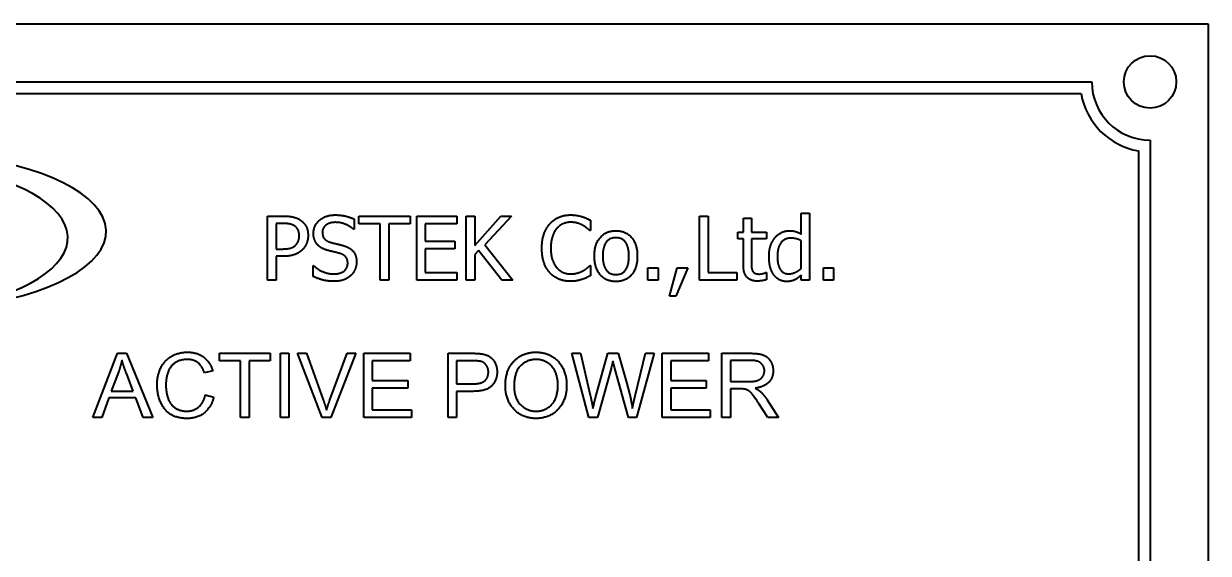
# Model space of a CAD drawing. Header units: millimetres. Extents: x 0 to 715, y 0 to 297.
# Drawn here: x 613.1 to 714.8, y 190.7 to 236.2 of the extents above; entities that cross this region are included whole.
import ezdxf

# ---------------------------------------------------------------- set-up
doc = ezdxf.new("R2010")
doc.units = ezdxf.units.MM
doc.layers.add('가시적인 것(ISO)', color=3, linetype='Continuous', lineweight=40)

msp = doc.modelspace()

# ---------------------------------------------------------------- linework, layer by layer
at = {"layer": '가시적인 것(ISO)'}
for p, q in [((554.816, 236.196), (714.816, 236.196)), ((714.816, 236.196), (714.816, 116.196)), ((564.816, 231.196), (704.816, 231.196)), ((565.732, 230.196), (703.9, 230.196)), ((709.816, 226.196), (709.816, 126.196)), ((708.816, 225.28), (708.816, 127.113)), ((634.078, 219.679), (635.459, 219.679)), ((634.078, 214.179), (634.078, 219.679)), ((641.9, 219.028), (641.9, 219.679)), ((641.9, 219.679), (646.321, 219.679)), ((646.321, 219.679), (646.321, 219.028)), ((646.878, 214.179), (646.878, 219.679)), ((646.878, 219.679), (650.319, 219.679)), ((650.319, 219.679), (650.319, 219.028)), ((651.122, 214.179), (651.122, 219.679)), ((651.122, 219.679), (651.852, 219.679)), ((651.852, 219.679), (651.852, 217.151)), ((651.852, 217.151), (654.108, 219.679)), ((654.999, 219.679), (652.722, 217.223)), ((654.108, 219.679), (654.999, 219.679)), ((671.16, 214.179), (671.16, 219.679)), ((671.16, 219.679), (671.891, 219.679)), ((671.891, 219.679), (671.891, 214.829)), ((679.878, 218.141), (679.878, 219.924)), ((679.878, 219.924), (680.574, 219.924)), ((680.574, 219.924), (680.574, 214.179)), ((634.809, 219.046), (634.809, 216.853)), ((635.415, 219.046), (634.809, 219.046)), ((641.503, 219.42), (641.503, 218.546)), ((643.745, 219.028), (641.9, 219.028)), ((643.745, 214.179), (643.745, 219.028)), ((646.321, 219.028), (644.476, 219.028)), ((644.476, 219.028), (644.476, 214.179)), ((650.319, 219.028), (647.609, 219.028)), ((647.609, 219.028), (647.609, 217.521)), ((661.792, 219.313), (661.792, 218.431)), ((674.913, 218.306), (674.913, 219.491)), ((674.913, 219.491), (675.609, 219.491)), ((675.609, 219.491), (675.609, 218.306)), ((641.503, 218.546), (641.45, 218.546)), ((661.792, 218.431), (661.734, 218.431)), ((674.445, 217.731), (674.445, 218.306)), ((674.445, 218.306), (674.913, 218.306)), ((674.913, 217.731), (674.445, 217.731)), ((674.913, 215.444), (674.913, 217.731)), ((675.609, 218.306), (676.888, 218.306)), ((675.609, 217.731), (675.609, 215.765)), ((676.888, 217.731), (675.609, 217.731)), ((676.888, 218.306), (676.888, 217.731)), ((634.809, 216.853), (635.308, 216.853)), ((647.609, 217.521), (650.136, 217.521)), ((647.609, 216.871), (647.609, 214.829)), ((650.136, 216.871), (647.609, 216.871)), ((650.136, 217.521), (650.136, 216.871)), ((652.173, 216.737), (651.852, 216.376)), ((654.183, 214.179), (652.173, 216.737)), ((652.722, 217.223), (655.133, 214.179)), ((679.878, 215.181), (679.878, 217.566)), ((635.428, 216.229), (634.809, 216.229)), ((634.809, 216.229), (634.809, 214.179)), ((651.852, 216.376), (651.852, 214.179)), ((637.978, 214.508), (637.978, 215.427)), ((637.978, 215.427), (638.031, 215.427)), ((647.609, 214.829), (650.319, 214.829)), ((650.319, 214.829), (650.319, 214.179)), ((661.738, 215.427), (661.792, 215.427)), ((661.792, 215.427), (661.792, 214.553)), ((666.721, 214.179), (666.721, 215.23)), ((666.721, 215.23), (667.604, 215.23)), ((667.604, 215.23), (667.604, 214.179)), ((668.584, 212.81), (669.235, 215.23)), ((670.158, 215.23), (669.124, 212.81)), ((669.235, 215.23), (670.158, 215.23)), ((671.891, 214.829), (674.347, 214.829)), ((674.347, 214.829), (674.347, 214.179)), ((676.848, 214.838), (676.888, 214.838)), ((676.888, 214.838), (676.888, 214.214)), ((679.878, 214.179), (679.878, 214.598)), ((681.777, 214.179), (681.777, 215.23)), ((681.777, 215.23), (682.66, 215.23)), ((682.66, 215.23), (682.66, 214.179)), ((634.809, 214.179), (634.078, 214.179)), ((644.476, 214.179), (643.745, 214.179)), ((650.319, 214.179), (646.878, 214.179)), ((651.852, 214.179), (651.122, 214.179)), ((655.133, 214.179), (654.183, 214.179)), ((667.604, 214.179), (666.721, 214.179)), ((674.347, 214.179), (671.16, 214.179)), ((680.574, 214.179), (679.878, 214.179)), ((682.66, 214.179), (681.777, 214.179)), ((669.124, 212.81), (668.584, 212.81)), ((619.084, 202.4), (621.196, 207.9)), ((621.196, 207.9), (621.984, 207.9)), ((621.984, 207.9), (624.231, 202.4)), ((629.949, 207.25), (629.949, 207.9)), ((629.949, 207.9), (634.309, 207.9)), ((634.309, 207.9), (634.309, 207.25)), ((635.181, 202.4), (635.181, 207.9)), ((635.181, 207.9), (635.911, 207.9)), ((635.911, 207.9), (635.911, 202.4)), ((638.757, 202.4), (636.632, 207.9)), ((636.632, 207.9), (637.42, 207.9)), ((637.42, 207.9), (638.849, 203.904)), ((639.432, 203.904), (640.92, 207.9)), ((641.662, 207.9), (639.507, 202.4)), ((640.92, 207.9), (641.662, 207.9)), ((642.333, 202.4), (642.333, 207.9)), ((642.333, 207.9), (646.315, 207.9)), ((646.315, 207.9), (646.315, 207.25)), ((649.577, 202.4), (649.577, 207.9)), ((649.577, 207.9), (651.652, 207.9)), ((661.641, 202.4), (660.183, 207.9)), ((660.183, 207.9), (660.929, 207.9)), ((660.929, 207.9), (661.767, 204.294)), ((662.249, 204.185), (663.293, 207.9)), ((663.293, 207.9), (664.173, 207.9)), ((664.173, 207.9), (664.962, 205.116)), ((665.662, 204.366), (666.521, 207.9)), ((667.255, 207.9), (665.754, 202.4)), ((666.521, 207.9), (667.255, 207.9)), ((667.951, 202.4), (667.951, 207.9)), ((667.951, 207.9), (671.933, 207.9)), ((671.933, 207.9), (671.933, 207.25)), ((673.073, 202.4), (673.073, 207.9)), ((673.073, 207.9), (675.513, 207.9)), ((629.371, 206.395), (628.654, 206.223)), ((631.76, 207.25), (629.949, 207.25)), ((631.76, 202.4), (631.76, 207.25)), ((634.309, 207.25), (632.49, 207.25)), ((632.49, 207.25), (632.49, 202.4)), ((646.315, 207.25), (643.062, 207.25)), ((643.062, 207.25), (643.062, 205.569)), ((650.306, 207.25), (650.306, 205.284)), ((651.715, 207.25), (650.306, 207.25)), ((663.553, 206.592), (662.392, 202.4)), ((665.041, 202.4), (663.893, 206.592)), ((671.933, 207.25), (668.68, 207.25)), ((668.68, 207.25), (668.68, 205.569)), ((673.803, 207.292), (673.803, 205.472)), ((675.542, 207.292), (673.803, 207.292)), ((621.276, 206.269), (620.668, 204.655)), ((622.538, 204.655), (621.959, 206.181)), ((643.062, 205.569), (646.11, 205.569)), ((646.11, 205.569), (646.11, 204.919)), ((668.68, 205.569), (671.728, 205.569)), ((671.728, 205.569), (671.728, 204.919)), ((673.803, 205.472), (675.366, 205.472)), ((620.668, 204.655), (622.538, 204.655)), ((643.062, 204.919), (643.062, 203.049)), ((646.11, 204.919), (643.062, 204.919)), ((650.306, 205.284), (651.727, 205.284)), ((651.719, 204.634), (650.306, 204.634)), ((650.306, 204.634), (650.306, 202.4)), ((668.68, 204.919), (668.68, 203.049)), ((671.728, 204.919), (668.68, 204.919)), ((674.645, 204.843), (673.803, 204.843)), ((673.803, 204.843), (673.803, 202.4)), ((620.459, 204.064), (619.855, 202.4)), ((622.764, 204.064), (620.459, 204.064)), ((623.401, 202.4), (622.764, 204.064)), ((628.734, 204.332), (629.463, 204.148)), ((677.005, 202.4), (676.276, 203.544)), ((676.963, 203.896), (677.915, 202.4)), ((619.855, 202.4), (619.084, 202.4)), ((624.231, 202.4), (623.401, 202.4)), ((632.49, 202.4), (631.76, 202.4)), ((635.911, 202.4), (635.181, 202.4)), ((639.507, 202.4), (638.757, 202.4)), ((646.441, 202.4), (642.333, 202.4)), ((643.062, 203.049), (646.441, 203.049)), ((646.441, 203.049), (646.441, 202.4)), ((650.306, 202.4), (649.577, 202.4)), ((662.392, 202.4), (661.641, 202.4)), ((665.754, 202.4), (665.041, 202.4)), ((672.059, 202.4), (667.951, 202.4)), ((668.68, 203.049), (672.059, 203.049)), ((672.059, 203.049), (672.059, 202.4)), ((673.803, 202.4), (673.073, 202.4)), ((677.915, 202.4), (677.005, 202.4))]:
    msp.add_line(p, q, dxfattribs=at)
msp.add_circle((709.816, 231.196), 2.25, dxfattribs=at)
for radius, start, end in [(5, 180, 270), (6, 189.59407, 260.40593)]:
    msp.add_arc((709.816, 231.196), radius, start, end, dxfattribs=at)
for centre, major_axis, ratio, start_param, end_param in [((603.124, 218.353), (-17.101, 0), 0.3942601, 1.9462528, 5.8376072), ((601.091, 217.817), (15.843, 0), 0.4069905, 5.2588489, 8.8617991)]:
    msp.add_ellipse(centre, major_axis=major_axis, ratio=ratio, start_param=start_param, end_param=end_param, dxfattribs=at)
for points in [[(635.459, 219.679), (635.95, 219.679), (636.636, 219.518), (636.899, 219.335)], [(638.018, 218.203), (638.018, 218.872), (639.061, 219.777), (639.867, 219.777)], [(639.867, 219.777), (640.331, 219.777), (641.151, 219.594), (641.503, 219.42)], [(658.306, 219.019), (658.636, 219.389), (659.536, 219.777), (660.094, 219.777)], [(660.094, 219.777), (660.37, 219.777), (660.856, 219.696), (661.061, 219.634)], [(661.061, 219.634), (661.239, 219.576), (661.609, 219.411), (661.792, 219.313)], [(636.395, 218.836), (636.222, 218.952), (635.758, 219.046), (635.415, 219.046)], [(636.792, 217.998), (636.792, 218.284), (636.596, 218.702), (636.395, 218.836)], [(636.899, 219.335), (637.207, 219.126), (637.554, 218.48), (637.554, 218.021)], [(639.916, 219.144), (639.408, 219.144), (638.78, 218.667), (638.78, 218.279)], [(641.45, 218.546), (641.187, 218.787), (640.367, 219.144), (639.916, 219.144)], [(657.62, 216.924), (657.62, 217.615), (657.972, 218.64), (658.306, 219.019)], [(660.089, 219.153), (659.737, 219.153), (659.109, 218.863), (658.872, 218.587)], [(661.114, 218.89), (660.905, 219.006), (660.41, 219.153), (660.089, 219.153)], [(661.734, 218.431), (661.636, 218.52), (661.333, 218.769), (661.114, 218.89)], [(636.48, 217.183), (636.645, 217.348), (636.792, 217.735), (636.792, 217.998)], [(637.554, 218.021), (637.554, 217.664), (637.3, 217.022), (637.073, 216.799)], [(638.374, 217.209), (638.205, 217.392), (638.018, 217.882), (638.018, 218.203)], [(638.78, 218.279), (638.78, 217.931), (639.15, 217.517), (639.498, 217.423)], [(658.872, 218.587), (658.641, 218.306), (658.382, 217.455), (658.382, 216.924)], [(662.126, 216.242), (662.126, 217.276), (663.142, 218.422), (663.971, 218.422)], [(663.971, 217.824), (663.432, 217.824), (662.844, 217.044), (662.844, 216.242)], [(663.971, 218.422), (664.809, 218.422), (665.812, 217.281), (665.812, 216.242)], [(665.094, 216.242), (665.094, 217.044), (664.51, 217.824), (663.971, 217.824)], [(677.115, 216.211), (677.115, 216.755), (677.396, 217.548), (677.641, 217.847)], [(677.641, 217.847), (677.868, 218.114), (678.506, 218.422), (678.858, 218.422)], [(678.974, 217.784), (678.439, 217.784), (677.833, 216.982), (677.833, 216.224)], [(678.858, 218.422), (679.165, 218.422), (679.624, 218.284), (679.878, 218.141)], [(679.878, 217.566), (679.62, 217.691), (679.21, 217.784), (678.974, 217.784)], [(635.308, 216.853), (635.754, 216.853), (636.302, 216.995), (636.48, 217.183)], [(637.073, 216.799), (636.788, 216.519), (636.017, 216.229), (635.428, 216.229)], [(639.284, 216.724), (638.998, 216.799), (638.548, 217.027), (638.374, 217.209)], [(640.277, 216.474), (640.023, 216.545), (639.6, 216.643), (639.284, 216.724)], [(639.498, 217.423), (639.729, 217.361), (640.402, 217.2), (640.625, 217.134)], [(640.625, 217.134), (641.191, 216.96), (641.717, 216.26), (641.717, 215.747)], [(658.311, 214.803), (657.981, 215.159), (657.62, 216.229), (657.62, 216.924)], [(658.382, 216.924), (658.382, 216.358), (658.654, 215.542), (658.89, 215.262)], [(639.729, 214.713), (640.335, 214.713), (640.955, 215.217), (640.955, 215.632)], [(640.955, 215.632), (640.955, 215.961), (640.63, 216.371), (640.277, 216.474)], [(641.717, 215.747), (641.717, 215.422), (641.454, 214.798), (641.218, 214.58)], [(663.971, 214.063), (663.111, 214.063), (662.126, 215.235), (662.126, 216.242)], [(662.844, 216.242), (662.844, 215.462), (663.432, 214.66), (663.971, 214.66)], [(665.812, 216.242), (665.812, 215.199), (664.809, 214.063), (663.971, 214.063)], [(663.971, 214.66), (664.506, 214.66), (665.094, 215.449), (665.094, 216.242)], [(675.609, 215.765), (675.609, 215.453), (675.631, 215.11), (675.707, 214.963)], [(677.538, 214.615), (677.338, 214.887), (677.115, 215.69), (677.115, 216.211)], [(677.833, 216.224), (677.833, 215.493), (678.296, 214.722), (678.809, 214.722)], [(638.031, 215.427), (638.392, 215.088), (639.306, 214.713), (639.729, 214.713)], [(641.218, 214.58), (640.955, 214.339), (640.286, 214.081), (639.783, 214.081)], [(660.08, 214.081), (659.545, 214.081), (658.641, 214.442), (658.311, 214.803)], [(658.89, 215.262), (659.122, 214.99), (659.741, 214.713), (660.089, 214.713)], [(660.089, 214.713), (660.406, 214.713), (660.945, 214.869), (661.154, 214.985)], [(661.792, 214.553), (661.609, 214.468), (661.288, 214.312), (661.061, 214.241)], [(661.154, 214.985), (661.355, 215.101), (661.654, 215.342), (661.738, 215.427)], [(676.117, 214.098), (675.551, 214.098), (674.913, 214.745), (674.913, 215.444)], [(675.707, 214.963), (675.769, 214.834), (676.05, 214.705), (676.29, 214.705)], [(676.29, 214.705), (676.46, 214.705), (676.776, 214.807), (676.848, 214.838)], [(678.648, 214.063), (678.31, 214.063), (677.739, 214.343), (677.538, 214.615)], [(678.809, 214.722), (679.081, 214.722), (679.633, 214.972), (679.878, 215.181)], [(679.878, 214.598), (679.718, 214.464), (679.482, 214.286), (679.321, 214.21)], [(639.783, 214.081), (639.186, 214.081), (638.348, 214.33), (637.978, 214.508)], [(661.061, 214.241), (660.82, 214.161), (660.41, 214.081), (660.08, 214.081)], [(676.888, 214.214), (676.692, 214.161), (676.29, 214.098), (676.117, 214.098)], [(679.321, 214.21), (679.174, 214.138), (678.858, 214.063), (678.648, 214.063)], [(624.6, 205.191), (624.6, 206.051), (625.258, 207.334), (626.47, 207.996), (627.199, 207.996)], [(627.199, 207.996), (628.025, 207.996), (629.149, 207.153), (629.371, 206.395)], [(651.652, 207.9), (652.201, 207.9), (652.49, 207.845)], [(652.49, 207.845), (652.897, 207.778), (653.442, 207.401), (653.777, 206.717), (653.777, 206.307)], [(654.486, 205.078), (654.486, 206.449), (655.957, 207.996), (657.118, 207.996)], [(657.118, 207.996), (657.881, 207.996), (659.105, 207.267), (659.747, 205.967), (659.747, 205.141)], [(675.513, 207.9), (676.247, 207.9), (677.014, 207.602), (677.471, 206.851), (677.471, 206.399)], [(621.574, 207.321), (621.465, 206.793), (621.276, 206.269)], [(621.959, 206.181), (621.699, 206.877), (621.574, 207.321)], [(627.183, 207.371), (626.55, 207.371), (625.694, 206.763), (625.351, 205.741), (625.351, 205.196)], [(628.654, 206.223), (628.461, 206.822), (627.736, 207.371), (627.183, 207.371)], [(652.394, 207.199), (652.209, 207.25), (651.715, 207.25)], [(653.027, 206.286), (653.027, 206.629), (652.679, 207.124), (652.394, 207.199)], [(657.122, 207.371), (656.351, 207.371), (655.236, 206.311), (655.236, 205.07)], [(658.996, 205.15), (658.996, 205.82), (658.544, 206.822), (657.667, 207.371), (657.122, 207.371)], [(663.717, 207.237), (663.624, 206.86), (663.553, 206.592)], [(663.893, 206.592), (663.742, 207.116), (663.717, 207.237)], [(675.366, 205.472), (675.865, 205.472), (676.427, 205.678), (676.72, 206.135), (676.72, 206.399)], [(676.72, 206.399), (676.72, 206.789), (676.154, 207.292), (675.542, 207.292)], [(677.471, 206.399), (677.471, 205.812), (676.712, 205.011), (675.924, 204.902)], [(653.777, 206.307), (653.777, 205.606), (652.884, 204.634), (651.719, 204.634)], [(651.727, 205.284), (652.436, 205.284), (653.027, 205.808), (653.027, 206.286)], [(627.187, 202.307), (626.298, 202.307), (625.183, 203.033), (624.6, 204.403), (624.6, 205.191)], [(625.351, 205.196), (625.351, 204.496), (625.761, 203.448), (626.621, 202.932), (627.124, 202.932)], [(657.118, 202.307), (656.338, 202.307), (655.114, 203.058), (654.486, 204.353), (654.486, 205.078)], [(655.236, 205.07), (655.236, 204.076), (656.305, 202.932), (657.114, 202.932)], [(657.114, 202.932), (657.936, 202.932), (658.996, 204.085), (658.996, 205.15)], [(659.747, 205.141), (659.747, 204.307), (659.072, 202.986), (657.831, 202.307), (657.118, 202.307)], [(664.962, 205.116), (665.251, 204.081), (665.389, 203.167)], [(665.389, 203.167), (665.494, 203.691), (665.662, 204.366)], [(675.052, 204.818), (674.926, 204.843), (674.645, 204.843)], [(676.276, 203.544), (675.957, 204.039), (675.547, 204.563), (675.22, 204.776), (675.052, 204.818)], [(675.924, 204.902), (676.209, 204.764), (676.36, 204.63)], [(676.36, 204.63), (676.678, 204.336), (676.963, 203.896)], [(627.124, 202.932), (627.736, 202.932), (628.583, 203.636), (628.734, 204.332)], [(629.463, 204.148), (629.233, 203.251), (628.046, 202.307), (627.187, 202.307)], [(638.849, 203.904), (639.021, 203.427), (639.138, 203.007)], [(639.138, 203.007), (639.264, 203.456), (639.432, 203.904)], [(661.767, 204.294), (661.901, 203.728), (662.002, 203.167)], [(662.002, 203.167), (662.212, 204.051), (662.249, 204.185)]]:
    msp.add_open_spline(points, degree=2, dxfattribs=at)

doc.saveas('drawing.dxf')
